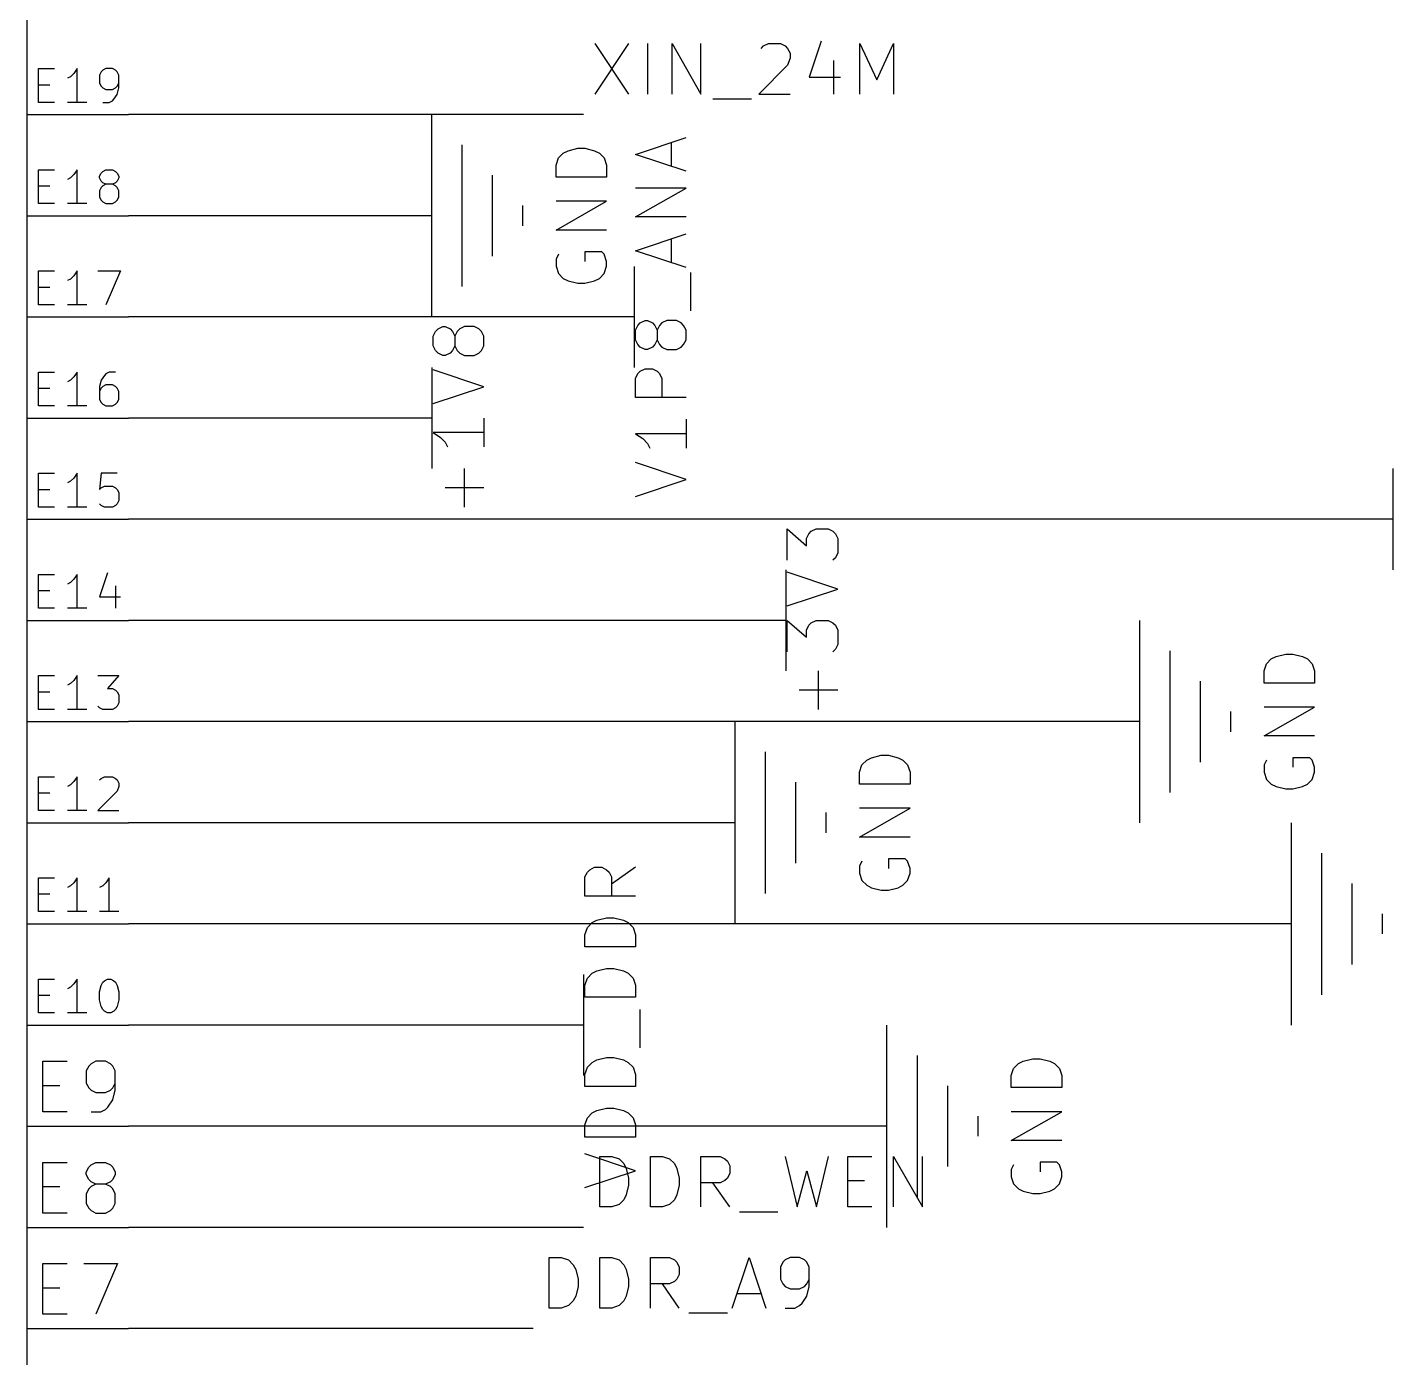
# Model space of a CAD drawing. Header units: millimetres. Extents: x 6 to 290, y -200 to -4.
# Drawn here: x 185.42 to 219.71, y -93.44 to -60.04 of the extents above; entities that cross this region are included whole.
import ezdxf

# ---------------------------------------------------------------- set-up
doc = ezdxf.new("R2010")
doc.units = ezdxf.units.MM
for name, color, linetype in [('GREENSIXTYFIVE', 129, 'CONTINUOUS'), ('LIGHTGREEN', 92, 'CONTINUOUS'), ('LIGHTRED', 12, 'CONTINUOUS'), ('RED', 14, 'CONTINUOUS'), ('REDSIX', 19, 'CONTINUOUS')]:
    doc.layers.add(name, color=color, linetype=linetype)

msp = doc.modelspace()

# ---------------------------------------------------------------- linework, layer by layer
at = {"layer": 'GREENSIXTYFIVE', "linetype": 'CONTINUOUS'}
for p, q in [((199.0016, -63.1369), (199.2435, -63.0765)), ((199.0016, -63.1369), (199.2435, -63.0765)), ((199.2435, -63.0765), (199.4249, -63.0765)), ((199.2435, -63.0765), (199.4249, -63.0765)), ((199.4249, -63.0765), (199.6668, -63.1369)), ((199.4249, -63.0765), (199.6668, -63.1369)), ((200.6939, -63.2278), (201.9639, -62.8044)), ((200.6939, -63.2278), (201.9639, -62.8044)), ((201.6011, -63.5301), (201.6011, -62.9254)), ((201.6011, -63.5301), (201.6011, -62.9254)), ((198.6992, -63.4998), (198.7597, -63.3184)), ((198.6992, -63.4998), (198.7597, -63.3184)), ((198.7597, -63.3184), (198.8807, -63.1974)), ((198.7597, -63.3184), (198.8807, -63.1974)), ((198.8807, -63.1974), (199.0016, -63.1369)), ((198.8807, -63.1974), (199.0016, -63.1369)), ((199.6668, -63.1369), (199.7878, -63.1974)), ((199.6668, -63.1369), (199.7878, -63.1974)), ((199.7878, -63.1974), (199.9088, -63.3184)), ((199.7878, -63.1974), (199.9088, -63.3184)), ((199.9088, -63.3184), (199.9692, -63.4998)), ((199.9088, -63.3184), (199.9692, -63.4998)), ((201.9639, -63.6511), (200.6939, -63.2278)), ((201.9639, -63.6511), (200.6939, -63.2278)), ((198.6992, -63.8022), (198.6992, -63.4998)), ((198.6992, -63.8022), (198.6992, -63.4998)), ((199.9692, -63.4998), (199.9692, -63.8022)), ((199.9692, -63.4998), (199.9692, -63.8022)), ((199.9692, -63.8022), (198.6992, -63.8022)), ((199.9692, -63.8022), (198.6992, -63.8022)), ((200.6939, -64.8002), (201.9639, -64.0745)), ((201.9639, -64.0745), (200.6939, -64.0745)), ((200.6939, -64.8002), (201.9639, -64.0745)), ((201.9639, -64.0745), (200.6939, -64.0745)), ((198.6992, -65.1327), (199.9692, -64.407)), ((199.9692, -64.407), (198.6992, -64.407)), ((198.6992, -65.1327), (199.9692, -64.407)), ((199.9692, -64.407), (198.6992, -64.407)), ((201.9639, -64.8002), (200.6939, -64.8002)), ((201.9639, -64.8002), (200.6939, -64.8002)), ((199.9692, -65.1327), (198.6992, -65.1327)), ((199.9692, -65.1327), (198.6992, -65.1327)), ((200.6939, -65.6469), (201.9639, -65.2235)), ((200.6939, -65.6469), (201.9639, -65.2235)), ((201.6011, -65.9492), (201.6011, -65.3445)), ((201.6011, -65.9492), (201.6011, -65.3445)), ((198.7597, -65.7374), (198.6992, -65.8584)), ((198.7597, -65.7374), (198.6992, -65.8584)), ((199.8483, -65.677), (199.4249, -65.677)), ((199.4249, -65.677), (199.4249, -65.9189)), ((199.8483, -65.677), (199.4249, -65.677)), ((199.4249, -65.677), (199.4249, -65.9189)), ((199.9088, -65.7374), (199.8483, -65.677)), ((199.9088, -65.7374), (199.8483, -65.677)), ((199.9692, -65.9189), (199.9088, -65.7374)), ((199.9692, -65.9189), (199.9088, -65.7374)), ((201.9639, -66.0702), (200.6939, -65.6469)), ((201.9639, -66.0702), (200.6939, -65.6469)), ((198.6992, -65.8584), (198.6992, -66.0398)), ((198.6992, -65.8584), (198.6992, -66.0398)), ((198.6992, -66.0398), (198.7597, -66.2212)), ((198.6992, -66.0398), (198.7597, -66.2212)), ((199.9088, -66.2212), (199.9692, -66.0398)), ((199.9088, -66.2212), (199.9692, -66.0398)), ((199.9692, -66.0398), (199.9692, -65.9189)), ((199.9692, -66.0398), (199.9692, -65.9189)), ((198.7597, -66.2212), (198.8807, -66.3422)), ((198.7597, -66.2212), (198.8807, -66.3422)), ((198.8807, -66.3422), (199.0016, -66.4027)), ((198.8807, -66.3422), (199.0016, -66.4027)), ((199.0016, -66.4027), (199.2435, -66.4631)), ((199.0016, -66.4027), (199.2435, -66.4631)), ((199.2435, -66.4631), (199.4249, -66.4631)), ((199.2435, -66.4631), (199.4249, -66.4631)), ((199.4249, -66.4631), (199.6668, -66.4027)), ((199.4249, -66.4631), (199.6668, -66.4027)), ((199.6668, -66.4027), (199.7878, -66.3422)), ((199.6668, -66.4027), (199.7878, -66.3422)), ((199.7878, -66.3422), (199.9088, -66.2212)), ((199.7878, -66.3422), (199.9088, -66.2212)), ((202.0849, -67.1588), (202.0849, -66.1911)), ((202.0849, -67.1588), (202.0849, -66.1911)), ((200.6939, -67.6425), (200.7544, -67.5216)), ((200.6939, -67.6425), (200.7544, -67.5216)), ((200.7544, -67.5216), (200.8149, -67.4611)), ((200.7544, -67.5216), (200.8149, -67.4611)), ((200.8149, -67.4611), (200.9358, -67.4006)), ((200.8149, -67.4611), (200.9358, -67.4006)), ((200.9358, -67.4006), (200.9963, -67.4006)), ((200.9358, -67.4006), (200.9963, -67.4006)), ((200.9963, -67.4006), (201.1173, -67.4611)), ((200.9963, -67.4006), (201.1173, -67.4611)), ((201.1173, -67.4611), (201.1777, -67.5216)), ((201.1173, -67.4611), (201.1777, -67.5216)), ((201.1777, -67.5216), (201.2382, -67.6425)), ((201.1777, -67.5216), (201.2382, -67.6425)), ((201.2987, -67.5216), (201.2382, -67.6425)), ((201.2987, -67.5216), (201.2382, -67.6425)), ((201.3592, -67.4611), (201.2987, -67.5216)), ((201.3592, -67.4611), (201.2987, -67.5216)), ((201.4801, -67.4006), (201.3592, -67.4611)), ((201.4801, -67.4006), (201.3592, -67.4611)), ((201.722, -67.4006), (201.4801, -67.4006)), ((201.722, -67.4006), (201.4801, -67.4006)), ((201.843, -67.4611), (201.722, -67.4006)), ((201.843, -67.4611), (201.722, -67.4006)), ((201.9035, -67.5216), (201.843, -67.4611)), ((201.9035, -67.5216), (201.843, -67.4611)), ((201.9639, -67.6425), (201.9035, -67.5216)), ((201.9639, -67.6425), (201.9035, -67.5216)), ((195.6139, -67.7937), (195.6744, -67.6728)), ((195.6139, -67.7937), (195.6744, -67.6728)), ((195.6139, -68.0356), (195.6139, -67.7937)), ((195.6139, -68.0356), (195.6139, -67.7937)), ((195.6744, -67.6728), (195.7349, -67.6123)), ((195.6744, -67.6728), (195.7349, -67.6123)), ((195.7349, -67.6123), (195.8558, -67.5518)), ((195.7349, -67.6123), (195.8558, -67.5518)), ((195.8558, -67.5518), (195.9163, -67.5518)), ((195.8558, -67.5518), (195.9163, -67.5518)), ((195.9163, -67.5518), (196.0373, -67.6123)), ((195.9163, -67.5518), (196.0373, -67.6123)), ((196.0373, -67.6123), (196.0977, -67.6728)), ((196.0373, -67.6123), (196.0977, -67.6728)), ((196.0977, -67.6728), (196.1582, -67.7937)), ((196.0977, -67.6728), (196.1582, -67.7937)), ((196.2187, -67.6728), (196.1582, -67.7937)), ((196.2187, -67.6728), (196.1582, -67.7937)), ((196.1582, -67.7937), (196.1582, -68.0356)), ((196.1582, -67.7937), (196.1582, -68.0356)), ((196.2792, -67.6123), (196.2187, -67.6728)), ((196.2792, -67.6123), (196.2187, -67.6728)), ((196.4001, -67.5518), (196.2792, -67.6123)), ((196.4001, -67.5518), (196.2792, -67.6123)), ((196.642, -67.5518), (196.4001, -67.5518)), ((196.642, -67.5518), (196.4001, -67.5518)), ((196.763, -67.6123), (196.642, -67.5518)), ((196.763, -67.6123), (196.642, -67.5518)), ((196.8235, -67.6728), (196.763, -67.6123)), ((196.8235, -67.6728), (196.763, -67.6123)), ((196.8839, -67.7937), (196.8235, -67.6728)), ((196.8839, -67.7937), (196.8235, -67.6728)), ((196.8839, -68.0356), (196.8839, -67.7937)), ((196.8839, -68.0356), (196.8839, -67.7937)), ((200.6939, -67.8844), (200.6939, -67.6425)), ((200.6939, -67.8844), (200.6939, -67.6425)), ((200.7544, -68.0054), (200.6939, -67.8844)), ((200.7544, -68.0054), (200.6939, -67.8844)), ((201.2382, -67.8844), (201.1777, -68.0054)), ((201.2382, -67.8844), (201.1777, -68.0054)), ((201.2382, -67.6425), (201.2382, -67.8844)), ((201.2382, -67.6425), (201.2382, -67.8844)), ((201.2382, -67.8844), (201.2987, -68.0054)), ((201.2382, -67.8844), (201.2987, -68.0054)), ((201.9035, -68.0054), (201.9639, -67.8844)), ((201.9035, -68.0054), (201.9639, -67.8844)), ((201.9639, -67.8844), (201.9639, -67.6425)), ((201.9639, -67.8844), (201.9639, -67.6425)), ((195.6744, -68.1566), (195.6139, -68.0356)), ((195.6744, -68.1566), (195.6139, -68.0356)), ((195.7349, -68.2171), (195.6744, -68.1566)), ((195.7349, -68.2171), (195.6744, -68.1566)), ((195.8558, -68.2775), (195.7349, -68.2171)), ((195.8558, -68.2775), (195.7349, -68.2171)), ((196.0373, -68.2171), (195.9163, -68.2775)), ((196.0373, -68.2171), (195.9163, -68.2775)), ((196.0977, -68.1566), (196.0373, -68.2171)), ((196.0977, -68.1566), (196.0373, -68.2171)), ((196.1582, -68.0356), (196.0977, -68.1566)), ((196.1582, -68.0356), (196.0977, -68.1566)), ((196.1582, -68.0356), (196.2187, -68.1566)), ((196.1582, -68.0356), (196.2187, -68.1566)), ((196.2187, -68.1566), (196.2792, -68.2171)), ((196.2187, -68.1566), (196.2792, -68.2171)), ((196.2792, -68.2171), (196.4001, -68.2775)), ((196.2792, -68.2171), (196.4001, -68.2775)), ((196.642, -68.2775), (196.763, -68.2171)), ((196.642, -68.2775), (196.763, -68.2171)), ((196.763, -68.2171), (196.8235, -68.1566)), ((196.763, -68.2171), (196.8235, -68.1566)), ((196.8235, -68.1566), (196.8839, -68.0356)), ((196.8235, -68.1566), (196.8839, -68.0356)), ((200.8149, -68.0659), (200.7544, -68.0054)), ((200.8149, -68.0659), (200.7544, -68.0054)), ((200.9358, -68.1263), (200.8149, -68.0659)), ((200.9358, -68.1263), (200.8149, -68.0659)), ((200.9963, -68.1263), (200.9358, -68.1263)), ((200.9963, -68.1263), (200.9358, -68.1263)), ((201.1173, -68.0659), (200.9963, -68.1263)), ((201.1173, -68.0659), (200.9963, -68.1263)), ((201.1777, -68.0054), (201.1173, -68.0659)), ((201.1777, -68.0054), (201.1173, -68.0659)), ((201.2987, -68.0054), (201.3592, -68.0659)), ((201.2987, -68.0054), (201.3592, -68.0659)), ((201.3592, -68.0659), (201.4801, -68.1263)), ((201.3592, -68.0659), (201.4801, -68.1263)), ((201.4801, -68.1263), (201.722, -68.1263)), ((201.4801, -68.1263), (201.722, -68.1263)), ((201.722, -68.1263), (201.843, -68.0659)), ((201.722, -68.1263), (201.843, -68.0659)), ((201.843, -68.0659), (201.9035, -68.0054)), ((201.843, -68.0659), (201.9035, -68.0054)), ((195.9163, -68.2775), (195.8558, -68.2775)), ((195.9163, -68.2775), (195.8558, -68.2775)), ((196.4001, -68.2775), (196.642, -68.2775)), ((196.4001, -68.2775), (196.642, -68.2775)), ((196.8839, -69.0638), (195.6139, -68.6404)), ((196.8839, -69.0638), (195.6139, -68.6404)), ((200.6939, -68.8521), (200.7544, -68.7311)), ((200.6939, -68.8521), (200.7544, -68.7311)), ((200.6939, -69.3359), (200.6939, -68.8521)), ((200.6939, -69.3359), (200.6939, -68.8521)), ((200.7544, -68.7311), (200.8149, -68.6706)), ((200.7544, -68.7311), (200.8149, -68.6706)), ((200.8149, -68.6706), (200.9358, -68.6102)), ((200.8149, -68.6706), (200.9358, -68.6102)), ((200.9358, -68.6102), (201.1173, -68.6102)), ((200.9358, -68.6102), (201.1173, -68.6102)), ((201.1173, -68.6102), (201.2382, -68.6706)), ((201.1173, -68.6102), (201.2382, -68.6706)), ((201.2382, -68.6706), (201.2987, -68.7311)), ((201.2382, -68.6706), (201.2987, -68.7311)), ((201.2987, -68.7311), (201.3592, -68.8521)), ((201.2987, -68.7311), (201.3592, -68.8521)), ((201.3592, -68.8521), (201.3592, -69.3359)), ((201.3592, -68.8521), (201.3592, -69.3359)), ((195.6139, -69.4871), (196.8839, -69.0638)), ((195.6139, -69.4871), (196.8839, -69.0638)), ((201.9639, -69.3359), (200.6939, -69.3359)), ((201.9639, -69.3359), (200.6939, -69.3359)), ((196.8839, -69.8499), (196.8839, -70.5756)), ((196.8839, -69.8499), (196.8839, -70.5756)), ((201.9639, -69.8801), (201.9639, -70.6058)), ((201.9639, -69.8801), (201.9639, -70.6058)), ((196.8839, -70.2128), (195.6139, -70.2128)), ((195.6139, -70.2128), (195.7954, -70.3337)), ((196.8839, -70.2128), (195.6139, -70.2128)), ((195.6139, -70.2128), (195.7954, -70.3337)), ((201.9639, -70.243), (200.6939, -70.243)), ((200.6939, -70.243), (200.8754, -70.3639)), ((201.9639, -70.243), (200.6939, -70.243)), ((200.6939, -70.243), (200.8754, -70.3639)), ((195.7954, -70.3337), (195.9163, -70.4547)), ((195.7954, -70.3337), (195.9163, -70.4547)), ((195.9163, -70.4547), (195.9768, -70.5756)), ((195.9163, -70.4547), (195.9768, -70.5756)), ((200.8754, -70.3639), (200.9963, -70.4849)), ((200.8754, -70.3639), (200.9963, -70.4849)), ((200.9963, -70.4849), (201.0568, -70.6058)), ((200.9963, -70.4849), (201.0568, -70.6058)), ((201.9639, -71.3921), (200.6939, -70.9687)), ((201.9639, -71.3921), (200.6939, -70.9687)), ((196.4001, -72.0876), (196.4001, -71.12)), ((196.4001, -72.0876), (196.4001, -71.12)), ((196.8839, -71.6038), (195.9163, -71.6038)), ((196.8839, -71.6038), (195.9163, -71.6038)), ((200.6939, -71.8154), (201.9639, -71.3921)), ((200.6939, -71.8154), (201.9639, -71.3921)), ((204.5039, -73.418), (204.5039, -72.6318)), ((204.5039, -72.6318), (204.9877, -73.0552)), ((204.5039, -73.418), (204.5039, -72.6318)), ((204.5039, -72.6318), (204.9877, -73.0552)), ((205.0482, -72.7528), (205.1087, -72.6923)), ((205.0482, -72.7528), (205.1087, -72.6923)), ((205.1087, -72.6923), (205.2296, -72.6318)), ((205.1087, -72.6923), (205.2296, -72.6318)), ((205.2296, -72.6318), (205.532, -72.6318)), ((205.2296, -72.6318), (205.532, -72.6318)), ((205.532, -72.6318), (205.653, -72.6923)), ((205.532, -72.6318), (205.653, -72.6923)), ((205.653, -72.6923), (205.7135, -72.7528)), ((205.653, -72.6923), (205.7135, -72.7528)), ((204.9877, -72.8737), (205.0482, -72.7528)), ((204.9877, -72.8737), (205.0482, -72.7528)), ((204.9877, -73.0552), (204.9877, -72.8737)), ((204.9877, -73.0552), (204.9877, -72.8737)), ((205.7135, -72.7528), (205.7739, -72.8737)), ((205.7135, -72.7528), (205.7739, -72.8737)), ((205.7739, -72.8737), (205.7739, -73.2366)), ((205.7739, -72.8737), (205.7739, -73.2366)), ((205.7135, -73.3575), (205.653, -73.418)), ((205.7135, -73.3575), (205.653, -73.418)), ((205.7739, -73.2366), (205.7135, -73.3575)), ((205.7739, -73.2366), (205.7135, -73.3575)), ((205.7739, -74.1438), (204.5039, -73.7204)), ((205.7739, -74.1438), (204.5039, -73.7204)), ((204.5039, -74.5671), (205.7739, -74.1438)), ((204.5039, -74.5671), (205.7739, -74.1438)), ((204.5039, -75.7161), (204.5039, -74.9299)), ((204.5039, -74.9299), (204.9877, -75.3533)), ((204.5039, -75.7161), (204.5039, -74.9299)), ((204.5039, -74.9299), (204.9877, -75.3533)), ((204.9877, -75.1718), (205.0482, -75.0509)), ((204.9877, -75.1718), (205.0482, -75.0509)), ((205.0482, -75.0509), (205.1087, -74.9904)), ((205.0482, -75.0509), (205.1087, -74.9904)), ((205.1087, -74.9904), (205.2296, -74.9299)), ((205.1087, -74.9904), (205.2296, -74.9299)), ((205.2296, -74.9299), (205.532, -74.9299)), ((205.2296, -74.9299), (205.532, -74.9299)), ((205.532, -74.9299), (205.653, -74.9904)), ((205.532, -74.9299), (205.653, -74.9904)), ((205.653, -74.9904), (205.7135, -75.0509)), ((205.653, -74.9904), (205.7135, -75.0509)), ((205.7135, -75.0509), (205.7739, -75.1718)), ((205.7135, -75.0509), (205.7739, -75.1718)), ((204.9877, -75.3533), (204.9877, -75.1718)), ((204.9877, -75.3533), (204.9877, -75.1718)), ((205.7739, -75.1718), (205.7739, -75.5347)), ((205.7739, -75.1718), (205.7739, -75.5347)), ((205.7135, -75.6556), (205.653, -75.7161)), ((205.7135, -75.6556), (205.653, -75.7161)), ((205.7739, -75.5347), (205.7135, -75.6556)), ((205.7739, -75.5347), (205.7135, -75.6556)), ((216.7816, -75.8369), (217.0235, -75.7765)), ((216.7816, -75.8369), (217.0235, -75.7765)), ((217.0235, -75.7765), (217.2049, -75.7765)), ((217.0235, -75.7765), (217.2049, -75.7765)), ((217.2049, -75.7765), (217.4468, -75.8369)), ((217.2049, -75.7765), (217.4468, -75.8369)), ((216.4792, -76.1998), (216.5397, -76.0184)), ((216.4792, -76.1998), (216.5397, -76.0184)), ((216.5397, -76.0184), (216.6607, -75.8974)), ((216.5397, -76.0184), (216.6607, -75.8974)), ((216.6607, -75.8974), (216.7816, -75.8369)), ((216.6607, -75.8974), (216.7816, -75.8369)), ((217.4468, -75.8369), (217.5678, -75.8974)), ((217.4468, -75.8369), (217.5678, -75.8974)), ((217.5678, -75.8974), (217.6888, -76.0184)), ((217.5678, -75.8974), (217.6888, -76.0184)), ((217.6888, -76.0184), (217.7492, -76.1998)), ((217.6888, -76.0184), (217.7492, -76.1998)), ((205.2901, -77.1676), (205.2901, -76.2)), ((205.2901, -77.1676), (205.2901, -76.2)), ((216.4792, -76.5022), (216.4792, -76.1998)), ((216.4792, -76.5022), (216.4792, -76.1998)), ((217.7492, -76.1998), (217.7492, -76.5022)), ((217.7492, -76.1998), (217.7492, -76.5022)), ((205.7739, -76.6838), (204.8063, -76.6838)), ((205.7739, -76.6838), (204.8063, -76.6838)), ((217.7492, -76.5022), (216.4792, -76.5022)), ((217.7492, -76.5022), (216.4792, -76.5022)), ((216.4792, -77.8327), (217.7492, -77.107)), ((217.7492, -77.107), (216.4792, -77.107)), ((216.4792, -77.8327), (217.7492, -77.107)), ((217.7492, -77.107), (216.4792, -77.107)), ((217.7492, -77.8327), (216.4792, -77.8327)), ((217.7492, -77.8327), (216.4792, -77.8327)), ((206.3797, -78.5584), (206.5007, -78.4374)), ((206.3797, -78.5584), (206.5007, -78.4374)), ((206.5007, -78.4374), (206.6216, -78.3769)), ((206.5007, -78.4374), (206.6216, -78.3769)), ((206.6216, -78.3769), (206.8635, -78.3165)), ((206.6216, -78.3769), (206.8635, -78.3165)), ((206.8635, -78.3165), (207.0449, -78.3165)), ((206.8635, -78.3165), (207.0449, -78.3165)), ((207.0449, -78.3165), (207.2868, -78.3769)), ((207.0449, -78.3165), (207.2868, -78.3769)), ((207.2868, -78.3769), (207.4078, -78.4374)), ((207.2868, -78.3769), (207.4078, -78.4374)), ((207.4078, -78.4374), (207.5288, -78.5584)), ((207.4078, -78.4374), (207.5288, -78.5584)), ((216.5397, -78.4374), (216.4792, -78.5584)), ((216.5397, -78.4374), (216.4792, -78.5584)), ((217.6283, -78.377), (217.2049, -78.377)), ((217.2049, -78.377), (217.2049, -78.6189)), ((217.6283, -78.377), (217.2049, -78.377)), ((217.2049, -78.377), (217.2049, -78.6189)), ((217.6888, -78.4374), (217.6283, -78.377)), ((217.6888, -78.4374), (217.6283, -78.377)), ((217.7492, -78.6189), (217.6888, -78.4374)), ((217.7492, -78.6189), (217.6888, -78.4374)), ((206.3192, -78.7398), (206.3797, -78.5584)), ((206.3192, -78.7398), (206.3797, -78.5584)), ((206.3192, -79.0422), (206.3192, -78.7398)), ((206.3192, -79.0422), (206.3192, -78.7398)), ((207.5288, -78.5584), (207.5892, -78.7398)), ((207.5288, -78.5584), (207.5892, -78.7398)), ((207.5892, -78.7398), (207.5892, -79.0422)), ((207.5892, -78.7398), (207.5892, -79.0422)), ((216.4792, -78.5584), (216.4792, -78.7398)), ((216.4792, -78.5584), (216.4792, -78.7398)), ((216.4792, -78.7398), (216.5397, -78.9212)), ((216.4792, -78.7398), (216.5397, -78.9212)), ((217.6888, -78.9212), (217.7492, -78.7398)), ((217.6888, -78.9212), (217.7492, -78.7398)), ((217.7492, -78.7398), (217.7492, -78.6189)), ((217.7492, -78.7398), (217.7492, -78.6189)), ((207.5892, -79.0422), (206.3192, -79.0422)), ((207.5892, -79.0422), (206.3192, -79.0422)), ((216.5397, -78.9212), (216.6607, -79.0422)), ((216.5397, -78.9212), (216.6607, -79.0422)), ((216.6607, -79.0422), (216.7816, -79.1027)), ((216.6607, -79.0422), (216.7816, -79.1027)), ((216.7816, -79.1027), (217.0235, -79.1631)), ((216.7816, -79.1027), (217.0235, -79.1631)), ((217.0235, -79.1631), (217.2049, -79.1631)), ((217.0235, -79.1631), (217.2049, -79.1631)), ((217.2049, -79.1631), (217.4468, -79.1027)), ((217.2049, -79.1631), (217.4468, -79.1027)), ((217.4468, -79.1027), (217.5678, -79.0422)), ((217.4468, -79.1027), (217.5678, -79.0422)), ((217.5678, -79.0422), (217.6888, -78.9212)), ((217.5678, -79.0422), (217.6888, -78.9212)), ((206.3192, -80.3727), (207.5892, -79.647)), ((207.5892, -79.647), (206.3192, -79.647)), ((206.3192, -80.3727), (207.5892, -79.647)), ((207.5892, -79.647), (206.3192, -79.647)), ((207.5892, -80.3727), (206.3192, -80.3727)), ((207.5892, -80.3727), (206.3192, -80.3727)), ((207.4683, -80.917), (207.0449, -80.917)), ((207.0449, -80.917), (207.0449, -81.1589)), ((207.4683, -80.917), (207.0449, -80.917)), ((207.0449, -80.917), (207.0449, -81.1589)), ((207.5288, -80.9774), (207.4683, -80.917)), ((207.5288, -80.9774), (207.4683, -80.917)), ((199.4239, -81.3707), (199.4844, -81.2497)), ((199.4239, -81.3707), (199.4844, -81.2497)), ((199.4844, -81.2497), (199.5449, -81.1892)), ((199.4844, -81.2497), (199.5449, -81.1892)), ((199.5449, -81.1892), (199.6658, -81.1288)), ((199.5449, -81.1892), (199.6658, -81.1288)), ((199.6658, -81.1288), (199.8473, -81.1288)), ((199.6658, -81.1288), (199.8473, -81.1288)), ((199.8473, -81.1288), (199.9682, -81.1892)), ((199.8473, -81.1288), (199.9682, -81.1892)), ((199.9682, -81.1892), (200.0287, -81.2497)), ((199.9682, -81.1892), (200.0287, -81.2497)), ((200.0287, -81.2497), (200.0892, -81.3707)), ((200.0287, -81.2497), (200.0892, -81.3707)), ((200.6939, -81.1288), (200.0892, -81.5521)), ((200.6939, -81.1288), (200.0892, -81.5521)), ((206.3797, -80.9774), (206.3192, -81.0984)), ((206.3797, -80.9774), (206.3192, -81.0984)), ((206.3192, -81.0984), (206.3192, -81.2798)), ((206.3192, -81.0984), (206.3192, -81.2798)), ((207.5892, -81.1589), (207.5288, -80.9774)), ((207.5892, -81.1589), (207.5288, -80.9774)), ((207.5892, -81.2798), (207.5892, -81.1589)), ((207.5892, -81.2798), (207.5892, -81.1589)), ((199.4239, -81.8545), (199.4239, -81.3707)), ((199.4239, -81.8545), (199.4239, -81.3707)), ((200.0892, -81.3707), (200.0892, -81.8545)), ((200.0892, -81.3707), (200.0892, -81.8545)), ((206.3192, -81.2798), (206.3797, -81.4612)), ((206.3192, -81.2798), (206.3797, -81.4612)), ((206.3797, -81.4612), (206.5007, -81.5822)), ((206.3797, -81.4612), (206.5007, -81.5822)), ((206.5007, -81.5822), (206.6216, -81.6427)), ((206.5007, -81.5822), (206.6216, -81.6427)), ((207.2868, -81.6427), (207.4078, -81.5822)), ((207.2868, -81.6427), (207.4078, -81.5822)), ((207.4078, -81.5822), (207.5288, -81.4612)), ((207.4078, -81.5822), (207.5288, -81.4612)), ((207.5288, -81.4612), (207.5892, -81.2798)), ((207.5288, -81.4612), (207.5892, -81.2798)), ((200.6939, -81.8545), (199.4239, -81.8545)), ((200.6939, -81.8545), (199.4239, -81.8545)), ((206.6216, -81.6427), (206.8635, -81.7031)), ((206.6216, -81.6427), (206.8635, -81.7031)), ((206.8635, -81.7031), (207.0449, -81.7031)), ((206.8635, -81.7031), (207.0449, -81.7031)), ((207.0449, -81.7031), (207.2868, -81.6427)), ((207.0449, -81.7031), (207.2868, -81.6427)), ((199.4844, -82.6407), (199.6054, -82.5197)), ((199.4844, -82.6407), (199.6054, -82.5197)), ((199.6054, -82.5197), (199.7263, -82.4592)), ((199.6054, -82.5197), (199.7263, -82.4592)), ((199.7263, -82.4592), (199.9682, -82.3988)), ((199.7263, -82.4592), (199.9682, -82.3988)), ((199.9682, -82.3988), (200.1496, -82.3988)), ((199.9682, -82.3988), (200.1496, -82.3988)), ((200.1496, -82.3988), (200.3915, -82.4592)), ((200.1496, -82.3988), (200.3915, -82.4592)), ((200.3915, -82.4592), (200.5125, -82.5197)), ((200.3915, -82.4592), (200.5125, -82.5197)), ((200.5125, -82.5197), (200.6335, -82.6407)), ((200.5125, -82.5197), (200.6335, -82.6407)), ((199.4239, -82.8221), (199.4844, -82.6407)), ((199.4239, -82.8221), (199.4844, -82.6407)), ((199.4239, -83.1245), (199.4239, -82.8221)), ((199.4239, -83.1245), (199.4239, -82.8221)), ((200.6335, -82.6407), (200.6939, -82.8221)), ((200.6335, -82.6407), (200.6939, -82.8221)), ((200.6939, -82.8221), (200.6939, -83.1245)), ((200.6939, -82.8221), (200.6939, -83.1245)), ((200.6939, -83.1245), (199.4239, -83.1245)), ((200.6939, -83.1245), (199.4239, -83.1245)), ((199.4239, -84.0921), (199.4844, -83.9107)), ((199.4239, -84.0921), (199.4844, -83.9107)), ((199.4844, -83.9107), (199.6054, -83.7897)), ((199.4844, -83.9107), (199.6054, -83.7897)), ((199.6054, -83.7897), (199.7263, -83.7292)), ((199.6054, -83.7897), (199.7263, -83.7292)), ((199.7263, -83.7292), (199.9682, -83.6688)), ((199.7263, -83.7292), (199.9682, -83.6688)), ((199.9682, -83.6688), (200.1496, -83.6688)), ((199.9682, -83.6688), (200.1496, -83.6688)), ((200.1496, -83.6688), (200.3915, -83.7292)), ((200.1496, -83.6688), (200.3915, -83.7292)), ((200.3915, -83.7292), (200.5125, -83.7897)), ((200.3915, -83.7292), (200.5125, -83.7897)), ((200.5125, -83.7897), (200.6335, -83.9107)), ((200.5125, -83.7897), (200.6335, -83.9107)), ((200.6335, -83.9107), (200.6939, -84.0921)), ((200.6335, -83.9107), (200.6939, -84.0921)), ((199.4239, -84.3945), (199.4239, -84.0921)), ((199.4239, -84.3945), (199.4239, -84.0921)), ((200.6939, -84.0921), (200.6939, -84.3945)), ((200.6939, -84.0921), (200.6939, -84.3945)), ((200.6939, -84.3945), (199.4239, -84.3945)), ((200.6939, -84.3945), (199.4239, -84.3945)), ((200.8149, -85.6645), (200.8149, -84.6968)), ((200.8149, -85.6645), (200.8149, -84.6968)), ((199.4844, -86.1483), (199.6054, -86.0273)), ((199.4844, -86.1483), (199.6054, -86.0273)), ((199.6054, -86.0273), (199.7263, -85.9668)), ((199.6054, -86.0273), (199.7263, -85.9668)), ((199.7263, -85.9668), (199.9682, -85.9064)), ((199.7263, -85.9668), (199.9682, -85.9064)), ((199.9682, -85.9064), (200.1496, -85.9064)), ((199.9682, -85.9064), (200.1496, -85.9064)), ((200.1496, -85.9064), (200.3915, -85.9668)), ((200.1496, -85.9064), (200.3915, -85.9668)), ((200.3915, -85.9668), (200.5125, -86.0273)), ((200.3915, -85.9668), (200.5125, -86.0273)), ((200.5125, -86.0273), (200.6335, -86.1483)), ((200.5125, -86.0273), (200.6335, -86.1483)), ((210.1897, -86.1784), (210.3107, -86.0574)), ((210.3107, -86.0574), (210.4316, -85.9969)), ((210.4316, -85.9969), (210.6735, -85.9365)), ((210.6735, -85.9365), (210.8549, -85.9365)), ((210.8549, -85.9365), (211.0968, -85.9969)), ((211.0968, -85.9969), (211.2178, -86.0574)), ((211.2178, -86.0574), (211.3388, -86.1784)), ((199.4239, -86.3297), (199.4844, -86.1483)), ((199.4239, -86.3297), (199.4844, -86.1483)), ((199.4239, -86.6321), (199.4239, -86.3297)), ((199.4239, -86.6321), (199.4239, -86.3297)), ((200.6335, -86.1483), (200.6939, -86.3297)), ((200.6335, -86.1483), (200.6939, -86.3297)), ((200.6939, -86.3297), (200.6939, -86.6321)), ((200.6939, -86.3297), (200.6939, -86.6321)), ((210.1292, -86.3598), (210.1897, -86.1784)), ((210.1292, -86.6622), (210.1292, -86.3598)), ((211.3388, -86.1784), (211.3992, -86.3598)), ((211.3992, -86.3598), (211.3992, -86.6622)), ((200.6939, -86.6321), (199.4239, -86.6321)), ((200.6939, -86.6321), (199.4239, -86.6321)), ((211.3992, -86.6622), (210.1292, -86.6622)), ((199.4239, -87.5997), (199.4844, -87.4183)), ((199.4239, -87.5997), (199.4844, -87.4183)), ((199.4844, -87.4183), (199.6054, -87.2973)), ((199.4844, -87.4183), (199.6054, -87.2973)), ((199.6054, -87.2973), (199.7263, -87.2368)), ((199.6054, -87.2973), (199.7263, -87.2368)), ((199.7263, -87.2368), (199.9682, -87.1764)), ((199.7263, -87.2368), (199.9682, -87.1764)), ((199.9682, -87.1764), (200.1496, -87.1764)), ((199.9682, -87.1764), (200.1496, -87.1764)), ((200.1496, -87.1764), (200.3915, -87.2368)), ((200.1496, -87.1764), (200.3915, -87.2368)), ((200.3915, -87.2368), (200.5125, -87.2973)), ((200.3915, -87.2368), (200.5125, -87.2973)), ((200.5125, -87.2973), (200.6335, -87.4183)), ((200.5125, -87.2973), (200.6335, -87.4183)), ((200.6335, -87.4183), (200.6939, -87.5997)), ((200.6335, -87.4183), (200.6939, -87.5997)), ((210.1292, -87.9927), (211.3992, -87.267)), ((211.3992, -87.267), (210.1292, -87.267)), ((199.4239, -87.9021), (199.4239, -87.5997)), ((199.4239, -87.9021), (199.4239, -87.5997)), ((200.6939, -87.5997), (200.6939, -87.9021)), ((200.6939, -87.5997), (200.6939, -87.9021)), ((200.6939, -87.9021), (199.4239, -87.9021)), ((200.6939, -87.9021), (199.4239, -87.9021)), ((211.3992, -87.9927), (210.1292, -87.9927)), ((200.6939, -88.7488), (199.4239, -88.3254)), ((200.6939, -88.7488), (199.4239, -88.3254)), ((199.4239, -89.1721), (200.6939, -88.7488)), ((199.4239, -89.1721), (200.6939, -88.7488)), ((210.1897, -88.5974), (210.1292, -88.7184)), ((210.1292, -88.7184), (210.1292, -88.8998)), ((211.2783, -88.537), (210.8549, -88.537)), ((210.8549, -88.537), (210.8549, -88.7789)), ((211.3388, -88.5974), (211.2783, -88.537)), ((211.3992, -88.7789), (211.3388, -88.5974)), ((211.3992, -88.8998), (211.3992, -88.7789)), ((210.1292, -88.8998), (210.1897, -89.0812)), ((210.1897, -89.0812), (210.3107, -89.2022)), ((211.2178, -89.2022), (211.3388, -89.0812)), ((211.3388, -89.0812), (211.3992, -88.8998)), ((210.3107, -89.2022), (210.4316, -89.2627)), ((210.4316, -89.2627), (210.6735, -89.3231)), ((210.6735, -89.3231), (210.8549, -89.3231)), ((210.8549, -89.3231), (211.0968, -89.2627)), ((211.0968, -89.2627), (211.2178, -89.2022))]:
    msp.add_line(p, q, dxfattribs=at)
at = {"layer": 'LIGHTGREEN', "linetype": 'CONTINUOUS'}
for p, q in [((199.39, -62.23), (187.96, -62.23)), ((193.04, -64.77), (187.96, -64.77)), ((198.12, -67.31), (187.96, -67.31)), ((193.04, -69.85), (187.96, -69.85)), ((217.17, -72.39), (187.96, -72.39)), ((201.93, -74.93), (187.96, -74.93)), ((210.82, -77.47), (187.96, -77.47)), ((200.66, -80.01), (187.96, -80.01)), ((214.63, -82.55), (187.96, -82.55)), ((196.85, -85.09), (187.96, -85.09)), ((204.47, -87.63), (187.96, -87.63)), ((199.39, -90.17), (187.96, -90.17)), ((198.12, -92.71), (187.96, -92.71))]:
    msp.add_line(p, q, dxfattribs=at)
at = {"layer": 'LIGHTRED', "linetype": 'CONTINUOUS'}
for p, q in [((185.7022, -61.9232), (185.7022, -61.0766)), ((185.7022, -61.0766), (186.1054, -61.0766)), ((186.5085, -61.2781), (186.4279, -61.3185)), ((186.5892, -61.1975), (186.5085, -61.2781)), ((186.6698, -61.0766), (186.5892, -61.1975)), ((186.6698, -61.9232), (186.6698, -61.0766)), ((187.2745, -61.1572), (187.2342, -61.2378)), ((187.2342, -61.2378), (187.2342, -61.4394)), ((187.3148, -61.1169), (187.2745, -61.1572)), ((187.3955, -61.0766), (187.3148, -61.1169)), ((187.5567, -61.0766), (187.3955, -61.0766)), ((187.6374, -61.1169), (187.5567, -61.0766)), ((187.6777, -61.1572), (187.6374, -61.1169)), ((187.718, -61.2378), (187.6777, -61.1572)), ((187.718, -61.5603), (187.718, -61.2378)), ((185.7022, -61.4797), (185.9844, -61.4797)), ((187.2342, -61.4394), (187.2745, -61.52)), ((187.2745, -61.52), (187.3148, -61.5603)), ((187.3148, -61.5603), (187.3955, -61.6007)), ((187.3955, -61.6007), (187.5567, -61.6007)), ((187.5567, -61.6007), (187.6374, -61.5603)), ((187.597, -61.8425), (187.6777, -61.7216)), ((187.6374, -61.5603), (187.6777, -61.52)), ((187.6777, -61.52), (187.718, -61.4394)), ((187.6777, -61.7216), (187.718, -61.5603)), ((186.1054, -61.9232), (185.7022, -61.9232)), ((186.9117, -61.9232), (186.4279, -61.9232)), ((187.3148, -61.9232), (187.4761, -61.9232)), ((187.4761, -61.9232), (187.5567, -61.8829)), ((187.5567, -61.8829), (187.597, -61.8425)), ((185.7022, -64.4632), (185.7022, -63.6166)), ((185.7022, -63.6166), (186.1054, -63.6166)), ((186.5892, -63.7375), (186.5085, -63.8181)), ((186.6698, -63.6166), (186.5892, -63.7375)), ((186.6698, -64.4632), (186.6698, -63.6166)), ((187.2342, -63.7778), (187.2745, -63.6972)), ((187.2342, -63.8181), (187.2342, -63.7778)), ((187.2745, -63.6972), (187.3148, -63.6569)), ((187.3148, -63.6569), (187.3955, -63.6166)), ((187.3955, -63.6166), (187.5567, -63.6166)), ((187.5567, -63.6166), (187.6374, -63.6569)), ((187.6374, -63.6569), (187.6777, -63.6972)), ((187.6777, -63.6972), (187.718, -63.7778)), ((187.718, -63.7778), (187.718, -63.8181)), ((185.7022, -64.0197), (185.9844, -64.0197)), ((186.5085, -63.8181), (186.4279, -63.8585)), ((187.2745, -63.8988), (187.2342, -63.8181)), ((187.2745, -64.06), (187.2342, -64.1407)), ((187.3148, -63.9391), (187.2745, -63.8988)), ((187.3148, -64.0197), (187.2745, -64.06)), ((187.3955, -63.9794), (187.3148, -63.9391)), ((187.3955, -63.9794), (187.3148, -64.0197)), ((187.5567, -63.9794), (187.3955, -63.9794)), ((187.6374, -63.9391), (187.5567, -63.9794)), ((187.6374, -64.0197), (187.5567, -63.9794)), ((187.6777, -63.8988), (187.6374, -63.9391)), ((187.6777, -64.06), (187.6374, -64.0197)), ((187.718, -63.8181), (187.6777, -63.8988)), ((187.718, -64.1407), (187.6777, -64.06)), ((186.1054, -64.4632), (185.7022, -64.4632)), ((186.9117, -64.4632), (186.4279, -64.4632)), ((187.2342, -64.1407), (187.2342, -64.3019)), ((187.2342, -64.3019), (187.2745, -64.3825)), ((187.2745, -64.3825), (187.3148, -64.4229)), ((187.3148, -64.4229), (187.3955, -64.4632)), ((187.3955, -64.4632), (187.5567, -64.4632)), ((187.5567, -64.4632), (187.6374, -64.4229)), ((187.6374, -64.4229), (187.6777, -64.3825)), ((187.6777, -64.3825), (187.718, -64.3019)), ((187.718, -64.3019), (187.718, -64.1407)), ((185.7022, -67.0032), (185.7022, -66.1566)), ((185.7022, -66.1566), (186.1054, -66.1566)), ((186.6698, -66.1566), (186.5892, -66.2775)), ((186.6698, -67.0032), (186.6698, -66.1566)), ((187.1939, -66.1566), (187.7583, -66.1566)), ((187.7583, -66.1566), (187.3955, -67.0032)), ((186.5085, -66.3581), (186.4279, -66.3985)), ((186.5892, -66.2775), (186.5085, -66.3581)), ((185.7022, -66.5597), (185.9844, -66.5597)), ((186.1054, -67.0032), (185.7022, -67.0032)), ((186.9117, -67.0032), (186.4279, -67.0032)), ((185.7022, -69.5432), (185.7022, -68.6966)), ((185.7022, -68.6966), (186.1054, -68.6966)), ((186.5085, -68.8981), (186.4279, -68.9385)), ((186.5892, -68.8175), (186.5085, -68.8981)), ((186.6698, -68.6966), (186.5892, -68.8175)), ((186.6698, -69.5432), (186.6698, -68.6966)), ((187.2745, -68.8981), (187.2342, -69.0594)), ((187.3552, -68.7772), (187.2745, -68.8981)), ((187.3955, -68.7369), (187.3552, -68.7772)), ((187.4761, -68.6966), (187.3955, -68.7369)), ((187.6374, -68.6966), (187.4761, -68.6966)), ((185.7022, -69.0997), (185.9844, -69.0997)), ((187.2342, -69.0594), (187.2342, -69.3819)), ((187.2745, -69.0997), (187.2342, -69.1803)), ((187.3148, -69.0594), (187.2745, -69.0997)), ((187.3955, -69.0191), (187.3148, -69.0594)), ((187.5567, -69.0191), (187.3955, -69.0191)), ((187.6374, -69.0594), (187.5567, -69.0191)), ((187.6777, -69.0997), (187.6374, -69.0594)), ((187.718, -69.1803), (187.6777, -69.0997)), ((187.718, -69.3819), (187.718, -69.1803)), ((186.1054, -69.5432), (185.7022, -69.5432)), ((186.9117, -69.5432), (186.4279, -69.5432)), ((187.2342, -69.3819), (187.2745, -69.4625)), ((187.2745, -69.4625), (187.3148, -69.5029)), ((187.3148, -69.5029), (187.3955, -69.5432)), ((187.3955, -69.5432), (187.5567, -69.5432)), ((187.5567, -69.5432), (187.6374, -69.5029)), ((187.6374, -69.5029), (187.6777, -69.4625)), ((187.6777, -69.4625), (187.718, -69.3819)), ((185.7022, -72.0832), (185.7022, -71.2366)), ((185.7022, -71.2366), (186.1054, -71.2366)), ((186.6698, -71.2366), (186.5892, -71.3575)), ((186.6698, -72.0832), (186.6698, -71.2366)), ((187.2745, -71.2366), (187.2342, -71.6397)), ((187.6777, -71.2366), (187.2745, -71.2366)), ((185.7022, -71.6397), (185.9844, -71.6397)), ((186.5085, -71.4381), (186.4279, -71.4785)), ((186.5892, -71.3575), (186.5085, -71.4381)), ((187.2342, -71.6397), (187.2745, -71.5994)), ((187.2745, -71.5994), (187.3552, -71.5591)), ((187.3552, -71.5591), (187.5567, -71.5591)), ((187.5567, -71.5591), (187.6374, -71.5994)), ((187.6374, -71.5994), (187.6777, -71.6397)), ((187.6777, -71.6397), (187.718, -71.7203)), ((187.2745, -72.0429), (187.2342, -72.0025)), ((187.6777, -72.0025), (187.6374, -72.0429)), ((187.718, -71.9219), (187.6777, -72.0025)), ((187.718, -71.7203), (187.718, -71.9219)), ((186.1054, -72.0832), (185.7022, -72.0832)), ((186.9117, -72.0832), (186.4279, -72.0832)), ((187.3552, -72.0832), (187.2745, -72.0429)), ((187.5567, -72.0832), (187.3552, -72.0832)), ((187.6374, -72.0429), (187.5567, -72.0832)), ((185.7022, -74.6232), (185.7022, -73.7766)), ((185.7022, -73.7766), (186.1054, -73.7766)), ((186.5085, -73.9781), (186.4279, -74.0185)), ((186.5892, -73.8975), (186.5085, -73.9781)), ((186.6698, -73.7766), (186.5892, -73.8975)), ((186.6698, -74.6232), (186.6698, -73.7766)), ((187.4358, -73.7363), (187.2342, -74.341)), ((187.6374, -74.0588), (187.6374, -74.6232)), ((185.7022, -74.1797), (185.9844, -74.1797)), ((187.2342, -74.341), (187.7583, -74.341)), ((186.1054, -74.6232), (185.7022, -74.6232)), ((186.9117, -74.6232), (186.4279, -74.6232)), ((185.7022, -77.1632), (185.7022, -76.3166)), ((185.7022, -76.3166), (186.1054, -76.3166)), ((186.5892, -76.4375), (186.5085, -76.5181)), ((186.6698, -76.3166), (186.5892, -76.4375)), ((186.6698, -77.1632), (186.6698, -76.3166)), ((187.1939, -76.3166), (187.718, -76.3166)), ((187.718, -76.3166), (187.4358, -76.6391)), ((185.7022, -76.7197), (185.9844, -76.7197)), ((186.5085, -76.5181), (186.4279, -76.5585)), ((187.4358, -76.6391), (187.5567, -76.6391)), ((187.5567, -76.6391), (187.6374, -76.6794)), ((187.6374, -76.6794), (187.6777, -76.7197)), ((187.6777, -76.7197), (187.718, -76.8003)), ((187.718, -76.8003), (187.718, -77.0019)), ((187.2342, -77.1229), (187.1939, -77.0825)), ((187.3148, -77.1632), (187.2342, -77.1229)), ((187.6374, -77.1229), (187.5567, -77.1632)), ((187.6777, -77.0825), (187.6374, -77.1229)), ((187.718, -77.0019), (187.6777, -77.0825)), ((186.1054, -77.1632), (185.7022, -77.1632)), ((186.9117, -77.1632), (186.4279, -77.1632)), ((187.5567, -77.1632), (187.3148, -77.1632)), ((185.7022, -79.7032), (185.7022, -78.8566)), ((185.7022, -78.8566), (186.1054, -78.8566)), ((186.6698, -78.8566), (186.5892, -78.9775)), ((186.6698, -79.7032), (186.6698, -78.8566)), ((187.2745, -78.8969), (187.3552, -78.8566)), ((187.3552, -78.8566), (187.5567, -78.8566)), ((187.5567, -78.8566), (187.6374, -78.8969)), ((186.5085, -79.0581), (186.4279, -79.0985)), ((186.5892, -78.9775), (186.5085, -79.0581)), ((187.2342, -78.9372), (187.2745, -78.8969)), ((187.6374, -78.8969), (187.6777, -78.9372)), ((187.6777, -78.9372), (187.718, -79.0178)), ((187.718, -79.0985), (187.6777, -79.2194)), ((187.718, -79.0178), (187.718, -79.0985)), ((185.7022, -79.2597), (185.9844, -79.2597)), ((187.6777, -79.2194), (187.1939, -79.7032)), ((186.1054, -79.7032), (185.7022, -79.7032)), ((186.9117, -79.7032), (186.4279, -79.7032)), ((187.1939, -79.7032), (187.718, -79.7032)), ((185.7022, -82.2432), (185.7022, -81.3966)), ((185.7022, -81.3966), (186.1054, -81.3966)), ((186.5085, -81.5981), (186.4279, -81.6385)), ((186.5892, -81.5175), (186.5085, -81.5981)), ((186.6698, -81.3966), (186.5892, -81.5175)), ((186.6698, -82.2432), (186.6698, -81.3966)), ((187.3148, -81.5981), (187.2342, -81.6385)), ((187.3955, -81.5175), (187.3148, -81.5981)), ((187.4761, -81.3966), (187.3955, -81.5175)), ((187.4761, -82.2432), (187.4761, -81.3966)), ((185.7022, -81.7997), (185.9844, -81.7997)), ((186.1054, -82.2432), (185.7022, -82.2432)), ((186.9117, -82.2432), (186.4279, -82.2432)), ((187.718, -82.2432), (187.2342, -82.2432)), ((185.7022, -84.7832), (185.7022, -83.9366)), ((185.7022, -83.9366), (186.1054, -83.9366)), ((186.6698, -83.9366), (186.5892, -84.0575)), ((186.6698, -84.7832), (186.6698, -83.9366)), ((187.3148, -84.0172), (187.3552, -83.9769)), ((187.3552, -83.9769), (187.4358, -83.9366)), ((187.4358, -83.9366), (187.5164, -83.9366)), ((187.5164, -83.9366), (187.597, -83.9769)), ((187.597, -83.9769), (187.6374, -84.0172)), ((185.7022, -84.3397), (185.9844, -84.3397)), ((186.5085, -84.1381), (186.4279, -84.1785)), ((186.5892, -84.0575), (186.5085, -84.1381)), ((187.2342, -84.2591), (187.2745, -84.0978)), ((187.2342, -84.4607), (187.2342, -84.2591)), ((187.2745, -84.0978), (187.3148, -84.0172)), ((187.6374, -84.0172), (187.6777, -84.0978)), ((187.6777, -84.0978), (187.718, -84.2591)), ((187.718, -84.2591), (187.718, -84.4607)), ((187.2745, -84.6219), (187.2342, -84.4607)), ((187.3148, -84.7025), (187.2745, -84.6219)), ((187.6777, -84.6219), (187.6374, -84.7025)), ((187.718, -84.4607), (187.6777, -84.6219)), ((186.1054, -84.7832), (185.7022, -84.7832)), ((186.9117, -84.7832), (186.4279, -84.7832)), ((187.3552, -84.7429), (187.3148, -84.7025)), ((187.4358, -84.7832), (187.3552, -84.7429)), ((187.5164, -84.7832), (187.4358, -84.7832)), ((187.597, -84.7429), (187.5164, -84.7832)), ((187.6374, -84.7025), (187.597, -84.7429)), ((185.8131, -87.2713), (185.8131, -86.0013)), ((185.8131, -86.0013), (186.4179, -86.0013)), ((187.0226, -86.0618), (186.9621, -86.1223)), ((187.1436, -86.0013), (187.0226, -86.0618)), ((187.3855, -86.0013), (187.1436, -86.0013)), ((187.5064, -86.0618), (187.3855, -86.0013)), ((187.5669, -86.1223), (187.5064, -86.0618)), ((186.9621, -86.1223), (186.9017, -86.2432)), ((186.9017, -86.2432), (186.9017, -86.5456)), ((187.6274, -86.2432), (187.5669, -86.1223)), ((187.6274, -86.727), (187.6274, -86.2432)), ((185.8131, -86.6061), (186.2365, -86.6061)), ((186.9017, -86.5456), (186.9621, -86.6666)), ((186.9621, -86.6666), (187.0226, -86.727)), ((187.0226, -86.727), (187.1436, -86.7875)), ((187.3855, -86.7875), (187.5064, -86.727)), ((187.5064, -86.727), (187.5669, -86.6666)), ((187.5669, -86.6666), (187.6274, -86.5456)), ((187.5669, -86.9689), (187.6274, -86.727)), ((187.1436, -86.7875), (187.3855, -86.7875)), ((187.4459, -87.1504), (187.5669, -86.9689)), ((186.4179, -87.2713), (185.8131, -87.2713)), ((187.0226, -87.2713), (187.2645, -87.2713)), ((187.2645, -87.2713), (187.3855, -87.2109)), ((187.3855, -87.2109), (187.4459, -87.1504)), ((185.8131, -89.8113), (185.8131, -88.5413)), ((185.8131, -88.5413), (186.4179, -88.5413)), ((186.9017, -88.7832), (186.9621, -88.6623)), ((186.9017, -88.8437), (186.9017, -88.7832)), ((186.9621, -88.6623), (187.0226, -88.6018)), ((187.0226, -88.6018), (187.1436, -88.5413)), ((187.1436, -88.5413), (187.3855, -88.5413)), ((187.3855, -88.5413), (187.5064, -88.6018)), ((187.5064, -88.6018), (187.5669, -88.6623)), ((187.5669, -88.6623), (187.6274, -88.7832)), ((187.6274, -88.7832), (187.6274, -88.8437)), ((185.8131, -89.1461), (186.2365, -89.1461)), ((186.9621, -88.9647), (186.9017, -88.8437)), ((187.0226, -89.0251), (186.9621, -88.9647)), ((187.0226, -89.1461), (186.9621, -89.2066)), ((187.1436, -89.0856), (187.0226, -89.0251)), ((187.1436, -89.0856), (187.0226, -89.1461)), ((187.3855, -89.0856), (187.1436, -89.0856)), ((187.5064, -89.0251), (187.3855, -89.0856)), ((187.5064, -89.1461), (187.3855, -89.0856)), ((187.5669, -88.9647), (187.5064, -89.0251)), ((187.5669, -89.2066), (187.5064, -89.1461)), ((187.6274, -88.8437), (187.5669, -88.9647)), ((186.9621, -89.2066), (186.9017, -89.3275)), ((186.9017, -89.3275), (186.9017, -89.5694)), ((187.6274, -89.3275), (187.5669, -89.2066)), ((187.6274, -89.5694), (187.6274, -89.3275)), ((186.4179, -89.8113), (185.8131, -89.8113)), ((186.9017, -89.5694), (186.9621, -89.6904)), ((186.9621, -89.6904), (187.0226, -89.7509)), ((187.0226, -89.7509), (187.1436, -89.8113)), ((187.1436, -89.8113), (187.3855, -89.8113)), ((187.3855, -89.8113), (187.5064, -89.7509)), ((187.5064, -89.7509), (187.5669, -89.6904)), ((187.5669, -89.6904), (187.6274, -89.5694)), ((185.8131, -92.3513), (185.8131, -91.0813)), ((185.8131, -91.0813), (186.4179, -91.0813)), ((186.8412, -91.0813), (187.6878, -91.0813)), ((187.6878, -91.0813), (187.1436, -92.3513)), ((185.8131, -91.6861), (186.2365, -91.6861)), ((186.4179, -92.3513), (185.8131, -92.3513))]:
    msp.add_line(p, q, dxfattribs=at)
at = {"layer": 'RED', "linetype": 'CONTINUOUS'}
for p, q in [((185.42, -148.59), (185.42, -6.35)), ((185.42, -62.23), (187.96, -62.23)), ((195.58, -67.31), (195.58, -62.23)), ((196.342, -66.548), (196.342, -62.992)), ((197.104, -65.786), (197.104, -63.754)), ((185.42, -64.77), (187.96, -64.77)), ((195.58, -64.77), (193.04, -64.77)), ((195.58, -64.77), (193.04, -64.77)), ((197.866, -65.024), (197.866, -64.516)), ((200.66, -66.04), (200.66, -68.58)), ((185.42, -67.31), (187.96, -67.31)), ((199.39, -67.31), (198.12, -67.31)), ((199.39, -67.31), (198.12, -67.31)), ((200.66, -67.31), (199.39, -67.31)), ((195.58, -68.58), (195.58, -71.12)), ((185.42, -69.85), (187.96, -69.85)), ((194.31, -69.85), (193.04, -69.85)), ((194.31, -69.85), (193.04, -69.85)), ((195.58, -69.85), (194.31, -69.85)), ((219.71, -71.12), (219.71, -73.66)), ((185.42, -72.39), (187.96, -72.39)), ((218.44, -72.39), (217.17, -72.39)), ((218.44, -72.39), (217.17, -72.39)), ((219.71, -72.39), (218.44, -72.39)), ((204.47, -73.66), (204.47, -76.2)), ((185.42, -74.93), (187.96, -74.93)), ((203.2, -74.93), (201.93, -74.93)), ((203.2, -74.93), (201.93, -74.93)), ((204.47, -74.93), (203.2, -74.93)), ((213.36, -80.01), (213.36, -74.93)), ((214.122, -79.248), (214.122, -75.692)), ((214.884, -78.486), (214.884, -76.454)), ((185.42, -77.47), (187.96, -77.47)), ((203.2, -82.55), (203.2, -77.47)), ((213.36, -77.47), (210.82, -77.47)), ((213.36, -77.47), (210.82, -77.47)), ((215.646, -77.724), (215.646, -77.216)), ((203.962, -81.788), (203.962, -78.232)), ((204.724, -81.026), (204.724, -78.994)), ((205.486, -80.264), (205.486, -79.756)), ((185.42, -80.01), (187.96, -80.01)), ((203.2, -80.01), (200.66, -80.01)), ((203.2, -80.01), (200.66, -80.01)), ((217.17, -85.09), (217.17, -80.01)), ((217.932, -84.328), (217.932, -80.772)), ((218.694, -83.566), (218.694, -81.534)), ((185.42, -82.55), (187.96, -82.55)), ((217.17, -82.55), (214.63, -82.55)), ((217.17, -82.55), (214.63, -82.55)), ((219.456, -82.804), (219.456, -82.296)), ((199.39, -83.82), (199.39, -86.36)), ((185.42, -85.09), (187.96, -85.09)), ((198.12, -85.09), (196.85, -85.09)), ((198.12, -85.09), (196.85, -85.09)), ((199.39, -85.09), (198.12, -85.09)), ((207.01, -90.17), (207.01, -85.09)), ((207.772, -89.408), (207.772, -85.852)), ((208.534, -88.646), (208.534, -86.614)), ((209.296, -87.884), (209.296, -87.376)), ((185.42, -87.63), (187.96, -87.63)), ((207.01, -87.63), (204.47, -87.63)), ((185.42, -90.17), (187.96, -90.17)), ((185.42, -92.71), (187.96, -92.71))]:
    msp.add_line(p, q, dxfattribs=at)
at = {"layer": 'REDSIX', "linetype": 'CONTINUOUS'}
for p, q in [((199.6758, -60.4469), (200.5224, -61.7169)), ((200.5224, -60.4469), (199.6758, -61.7169)), ((201.0062, -61.7169), (201.0062, -60.4469)), ((201.611, -61.7169), (201.611, -60.4469)), ((201.611, -60.4469), (202.3367, -61.7169)), ((202.3367, -61.7169), (202.3367, -60.4469)), ((203.8487, -60.5679), (203.9091, -60.5074)), ((203.9091, -60.5074), (204.0301, -60.4469)), ((204.0301, -60.4469), (204.3325, -60.4469)), ((204.3325, -60.4469), (204.4534, -60.5074)), ((204.4534, -60.5074), (204.5139, -60.5679)), ((204.5139, -60.5679), (204.5744, -60.6888)), ((204.5744, -60.6888), (204.5744, -60.8098)), ((205.3605, -60.3865), (205.0582, -61.2936)), ((206.3281, -61.7169), (206.3281, -60.4469)), ((206.3281, -60.4469), (206.7515, -61.3541)), ((206.7515, -61.3541), (207.1748, -60.4469)), ((207.1748, -60.4469), (207.1748, -61.7169)), ((204.5139, -60.9912), (203.7882, -61.7169)), ((204.5744, -60.8098), (204.5139, -60.9912)), ((205.6629, -60.8703), (205.6629, -61.7169)), ((205.0582, -61.2936), (205.8443, -61.2936)), ((203.7882, -61.7169), (204.5744, -61.7169)), ((202.6392, -61.8379), (203.6068, -61.8379)), ((199.7967, -89.6569), (199.7967, -88.3869)), ((199.7967, -88.3869), (200.0991, -88.3869)), ((200.0991, -88.3869), (200.2805, -88.4474)), ((200.2805, -88.4474), (200.4015, -88.5684)), ((201.0667, -89.6569), (201.0667, -88.3869)), ((201.0667, -88.3869), (201.3691, -88.3869)), ((201.3691, -88.3869), (201.5505, -88.4474)), ((201.5505, -88.4474), (201.6715, -88.5684)), ((202.3367, -89.6569), (202.3367, -88.3869)), ((202.3367, -88.3869), (202.8205, -88.3869)), ((202.8205, -88.3869), (202.9415, -88.4474)), ((202.9415, -88.4474), (203.002, -88.5079)), ((204.4534, -88.3869), (204.7558, -89.6569)), ((205.2396, -89.6569), (205.542, -88.3869)), ((206.0257, -89.6569), (206.0257, -88.3869)), ((206.0257, -88.3869), (206.6305, -88.3869)), ((207.1747, -89.6569), (207.1747, -88.3869)), ((207.1747, -88.3869), (207.9004, -89.6569)), ((207.9004, -89.6569), (207.9004, -88.3869)), ((200.4015, -88.5684), (200.462, -88.6893)), ((200.462, -88.6893), (200.5224, -88.9312)), ((201.6715, -88.5684), (201.732, -88.6893)), ((201.732, -88.6893), (201.7924, -88.9312)), ((203.002, -88.5079), (203.0624, -88.6288)), ((203.0624, -88.8103), (203.002, -88.9312)), ((203.0624, -88.6288), (203.0624, -88.8103)), ((204.7558, -89.6569), (204.9977, -88.7498)), ((204.9977, -88.7498), (205.2396, -89.6569)), ((200.5224, -89.1126), (200.462, -89.3545)), ((200.5224, -88.9312), (200.5224, -89.1126)), ((201.7924, -89.1126), (201.732, -89.3545)), ((201.7924, -88.9312), (201.7924, -89.1126)), ((202.8205, -89.0522), (202.3367, -89.0522)), ((203.0624, -89.6569), (202.6391, -89.0522)), ((202.9415, -88.9917), (202.8205, -89.0522)), ((203.002, -88.9312), (202.9415, -88.9917)), ((206.0257, -88.9917), (206.4491, -88.9917)), ((200.4015, -89.4755), (200.2805, -89.5965)), ((200.462, -89.3545), (200.4015, -89.4755)), ((201.6715, -89.4755), (201.5505, -89.5965)), ((201.732, -89.3545), (201.6715, -89.4755)), ((200.0991, -89.6569), (199.7967, -89.6569)), ((200.2805, -89.5965), (200.0991, -89.6569)), ((201.3691, -89.6569), (201.0667, -89.6569)), ((201.5505, -89.5965), (201.3691, -89.6569)), ((203.3044, -89.7779), (204.272, -89.7779)), ((206.6305, -89.6569), (206.0257, -89.6569)), ((198.5267, -92.1969), (198.5267, -90.9269)), ((198.5267, -90.9269), (198.8291, -90.9269)), ((198.8291, -90.9269), (199.0105, -90.9874)), ((199.0105, -90.9874), (199.1315, -91.1084)), ((199.1315, -91.1084), (199.192, -91.2293)), ((199.7967, -92.1969), (199.7967, -90.9269)), ((199.7967, -90.9269), (200.0991, -90.9269)), ((200.0991, -90.9269), (200.2805, -90.9874)), ((200.2805, -90.9874), (200.4015, -91.1084)), ((200.4015, -91.1084), (200.462, -91.2293)), ((201.0667, -92.1969), (201.0667, -90.9269)), ((201.0667, -90.9269), (201.5505, -90.9269)), ((201.5505, -90.9269), (201.6715, -90.9874)), ((201.6715, -90.9874), (201.732, -91.0479)), ((201.732, -91.0479), (201.7924, -91.1688)), ((201.7924, -91.1688), (201.7924, -91.3503)), ((203.1229, -92.1969), (203.5462, -90.9269)), ((203.5462, -90.9269), (203.9696, -92.1969)), ((204.3929, -91.0479), (204.3325, -91.1688)), ((204.3325, -91.1688), (204.3325, -91.4712)), ((204.4534, -90.9874), (204.3929, -91.0479)), ((204.5744, -90.9269), (204.4534, -90.9874)), ((204.8163, -90.9269), (204.5744, -90.9269)), ((204.9372, -90.9874), (204.8163, -90.9269)), ((204.9977, -91.0479), (204.9372, -90.9874)), ((205.0582, -91.1688), (204.9977, -91.0479)), ((205.0582, -91.6526), (205.0582, -91.1688)), ((199.192, -91.2293), (199.2524, -91.4712)), ((199.2524, -91.4712), (199.2524, -91.6526)), ((200.462, -91.2293), (200.5224, -91.4712)), ((200.5224, -91.4712), (200.5224, -91.6526)), ((201.6715, -91.5317), (201.5505, -91.5922)), ((201.732, -91.4712), (201.6715, -91.5317)), ((201.7924, -91.3503), (201.732, -91.4712)), ((204.3325, -91.4712), (204.3929, -91.5922)), ((204.9977, -91.5922), (205.0582, -91.4712)), ((199.192, -91.8945), (199.1315, -92.0155)), ((199.2524, -91.6526), (199.192, -91.8945)), ((200.462, -91.8945), (200.4015, -92.0155)), ((200.5224, -91.6526), (200.462, -91.8945)), ((201.5505, -91.5922), (201.0667, -91.5922)), ((201.7924, -92.1969), (201.3691, -91.5922)), ((203.2439, -91.8341), (203.8486, -91.8341)), ((204.3929, -91.5922), (204.4534, -91.6526)), ((204.4534, -91.6526), (204.5744, -91.7131)), ((204.5744, -91.7131), (204.8163, -91.7131)), ((204.8163, -91.7131), (204.9372, -91.6526)), ((204.8767, -92.076), (204.9977, -91.8945)), ((204.9372, -91.6526), (204.9977, -91.5922)), ((204.9977, -91.8945), (205.0582, -91.6526)), ((198.8291, -92.1969), (198.5267, -92.1969)), ((199.0105, -92.1365), (198.8291, -92.1969)), ((199.1315, -92.0155), (199.0105, -92.1365)), ((200.0991, -92.1969), (199.7967, -92.1969)), ((200.2805, -92.1365), (200.0991, -92.1969)), ((200.4015, -92.0155), (200.2805, -92.1365)), ((204.4534, -92.1969), (204.6953, -92.1969)), ((204.6953, -92.1969), (204.8163, -92.1365)), ((204.8163, -92.1365), (204.8767, -92.076)), ((202.0344, -92.3179), (203.002, -92.3179))]:
    msp.add_line(p, q, dxfattribs=at)

doc.saveas('drawing.dxf')
